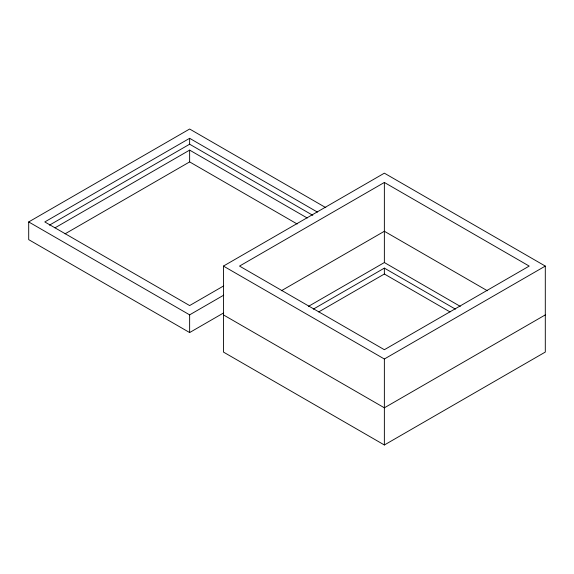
<?xml version="1.0" encoding="UTF-8"?>
<svg xmlns="http://www.w3.org/2000/svg" width="574" height="574" viewBox="0 0 574 574"><rect width="100%" height="100%" fill="white"/><g stroke="black" fill="none" stroke-linecap="round" stroke-linejoin="round"><path stroke-width="0.86" d="M308.46 306.365L384.365 262.54L384.365 182.46L529.206 266.085L384.365 349.709L239.523 266.085L384.365 182.46M223.681 312.895L189.635 332.554L28.7 239.638L28.7 221.937L189.635 129.021L325.81 207.644M317.436 212.1L189.635 138.312L44.794 221.937L189.635 305.562L223.717 285.881M49.443 225.152L189.635 144.21L312.787 215.315M55.011 227.835L189.635 150.115L307.233 218.012M65.07 233.833L189.635 161.911L297.174 224.004M223.429 266.085L384.365 173.169L545.3 266.085L545.3 352.063L384.365 444.979L223.429 352.063L223.429 266.085L384.365 359.001L545.3 266.085M28.7 221.937L189.635 314.853L223.681 295.194M281.353 290.753L384.365 231.272L487.383 290.753M313.296 309.149L384.365 268.115L455.433 309.149M318.706 311.926L384.365 274.013L450.023 311.926M545.3 314.896L384.365 407.813L223.429 314.896M384.365 262.54L460.269 306.365M384.365 268.115L384.365 274.013M384.365 359.001L384.365 444.979M189.635 138.312L189.635 144.21M189.635 150.115L189.635 161.911M189.635 314.853L189.635 332.554"/></g></svg>
